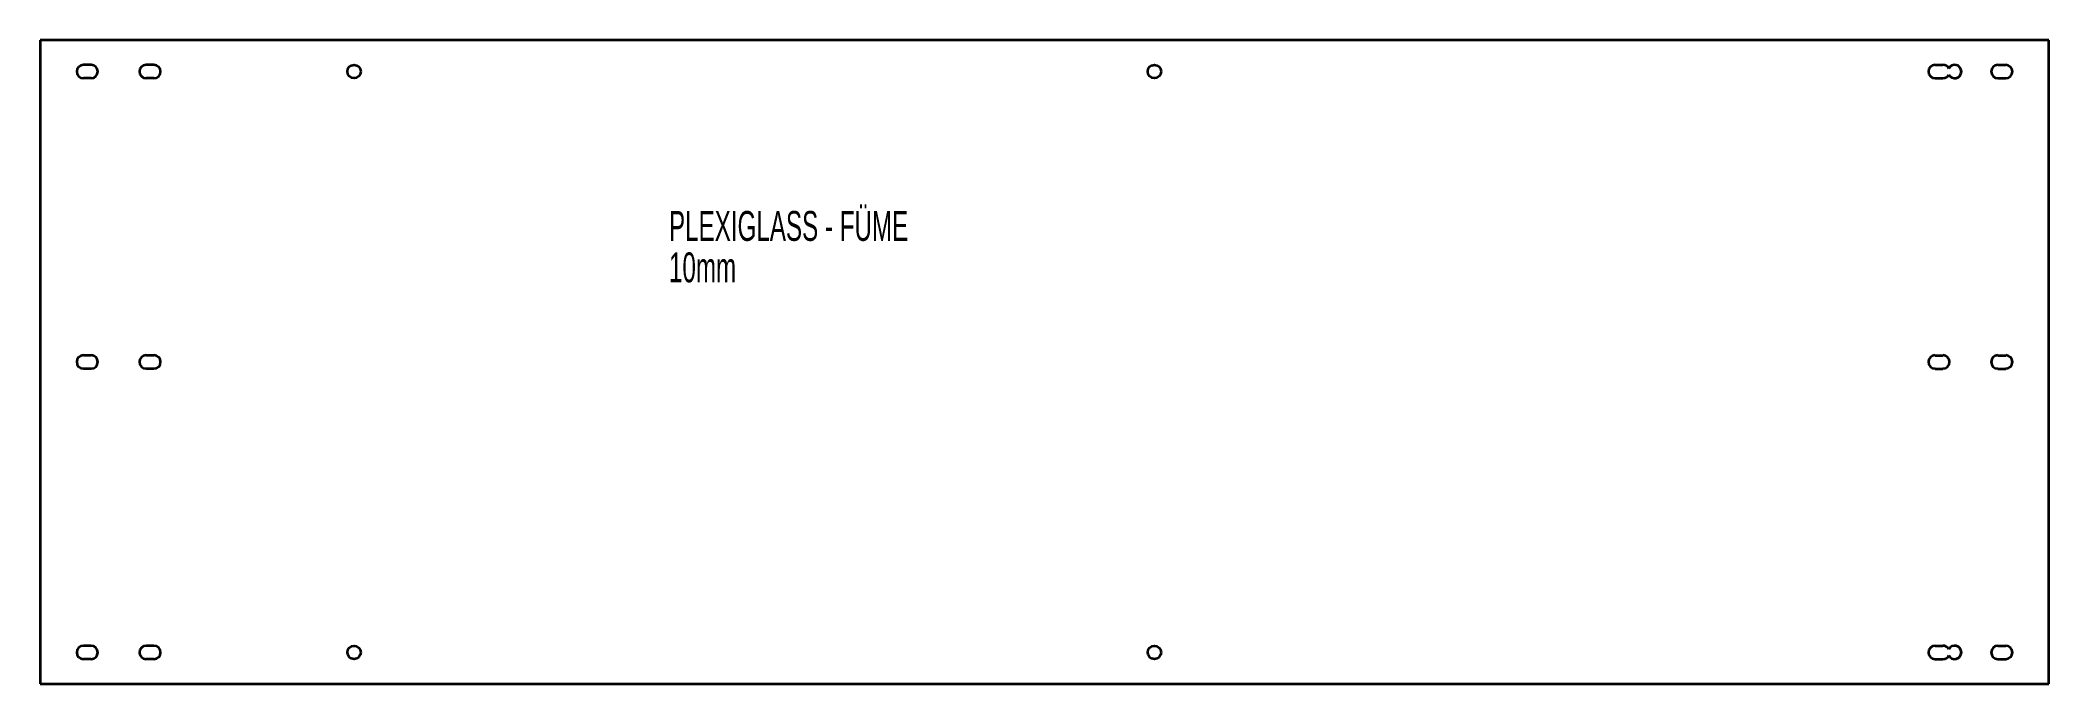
# Model space of a CAD drawing. Header units: millimetres. Extents: x -769 to 511, y -107 to 303.
import ezdxf

# ---------------------------------------------------------------- set-up
doc = ezdxf.new("R2010")
doc.units = ezdxf.units.MM
doc.styles.add('SLDTEXTSTYLE0', font='TXT', dxfattribs={"width": 0.605})

msp = doc.modelspace()

# ---------------------------------------------------------------- linework, layer by layer
at = {"color": 7, "linetype": 'Continuous', "lineweight": 35}
for p, q in [((-769.4, 302.6), (-769.4, -107.4)), ((510.6, 302.6), (-769.4, 302.6)), ((510.6, -107.4), (510.6, 302.6)), ((-736.9, 286.8), (-741.9, 286.8)), ((-696.9, 286.8), (-701.9, 286.8)), ((438.1, 286.8), (443.1, 286.8)), ((478.1, 286.8), (483.1, 286.8)), ((-736.9, 278.3), (-741.9, 278.3)), ((-696.9, 278.3), (-701.9, 278.3)), ((438.1, 278.3), (443.1, 278.3)), ((478.1, 278.3), (483.1, 278.3)), ((-736.9, 101.8), (-741.9, 101.8)), ((-736.9, 93.3), (-741.9, 93.3)), ((-696.9, 101.8), (-701.9, 101.8)), ((-696.9, 93.3), (-701.9, 93.3)), ((438.1, 101.8), (443.1, 101.8)), ((438.1, 93.3), (443.1, 93.3)), ((478.1, 101.8), (483.1, 101.8)), ((478.1, 93.3), (483.1, 93.3)), ((-736.9, -83.2), (-741.9, -83.2)), ((-696.9, -83.2), (-701.9, -83.2)), ((438.1, -83.2), (443.1, -83.2)), ((478.1, -83.2), (483.1, -83.2)), ((-736.9, -91.7), (-741.9, -91.7)), ((-696.9, -91.7), (-701.9, -91.7)), ((438.1, -91.7), (443.1, -91.7)), ((478.1, -91.7), (483.1, -91.7)), ((-769.4, -107.4), (510.6, -107.4))]:
    msp.add_line(p, q, dxfattribs=at)
for centre in [(-569.4, 282.6), (-59.4, 282.6), (-569.4, -87.4), (-59.4, -87.4)]:
    msp.add_circle(centre, 4.25, dxfattribs=at)
for centre, start, end in [((-741.9, 282.6), 90, 270), ((-736.9, 282.6), 270, 90), ((-701.9, 282.6), 90, 270), ((-696.9, 282.6), 270, 90), ((438.1, 282.6), 90, 270), ((443.1, 282.6), 28.0725, 90), ((450.6, 282.6), 208.0725, 151.9275), ((478.1, 282.6), 90, 270), ((483.1, 282.6), 270, 90), ((443.1, 282.6), 270, 331.9275), ((-741.9, 97.6), 90, 270), ((-736.9, 97.6), 270, 90), ((-701.9, 97.6), 90, 270), ((-696.9, 97.6), 270, 90), ((438.1, 97.6), 90, 270), ((443.1, 97.6), 270, 90), ((478.1, 97.6), 90, 270), ((483.1, 97.6), 270, 90), ((-741.9, -87.4), 90, 270), ((-736.9, -87.4), 270, 90), ((-701.9, -87.4), 90, 270), ((-696.9, -87.4), 270, 90), ((438.1, -87.4), 90, 270), ((443.1, -87.4), 28.0725, 90), ((443.1, -87.4), 270, 331.9275), ((450.6, -87.4), 208.0725, 151.9275), ((478.1, -87.4), 90, 270), ((483.1, -87.4), 270, 90)]:
    msp.add_arc(centre, 4.25, start, end, dxfattribs=at)

# ---------------------------------------------------------------- texts
at = {"color": 7, "linetype": 'Continuous', "lineweight": 0, "char_height": 19.05, "attachment_point": 1, "style": 'SLDTEXTSTYLE0'}
for s, insert in [('PLEXIGLASS - FÜME', (-368.7, 193.8)), ('10mm', (-368.7, 167.4))]:
    msp.add_mtext(s, dxfattribs=dict(at, insert=insert))

doc.saveas('drawing.dxf')
